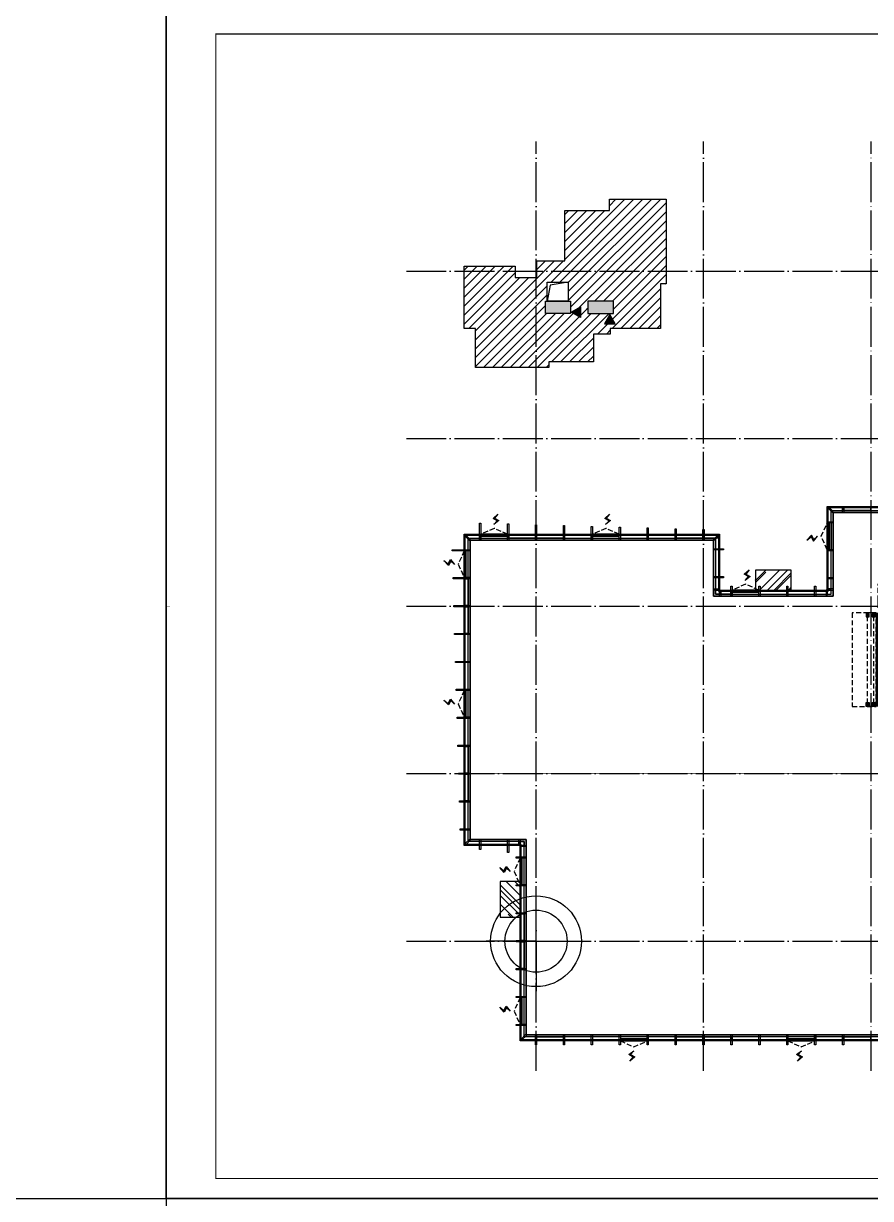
# Model space of a CAD drawing. Extents: x -186750 to 855523, y -12902 to 560425.
# Drawn here: x 568420 to 610886, y 105900 to 164811 of the extents above; entities that cross this region are included whole.
import ezdxf
from ezdxf.xclip import XClip

# ---------------------------------------------------------------- set-up
doc = ezdxf.new("R2010")
doc.units = 0
doc.header["$LTSCALE"] = 1000
doc.header["$MEASUREMENT"] = 0
doc.header["$XCLIPFRAME"] = 0
for name, pattern in [('10#楼幕墙$0$109-34 轴网$0$L1$0$$AUDIT_BAD_LTYPE1', [0]), ('10#楼幕墙$0$DASH', [0.35, 0.25, -0.1]), ('104-10 轴网$0$DOTE', [2.4200000000000004, 2, -0.2, 0.02, -0.2]), ('X-104 8#10#平面$0$109-34 轴网$0$L1$0$$AUDIT_BAD_LTYPE1', [0]), ('X-104 8#10#平面$0$CACHE', [0.375, 0.25, -0.125]), ('X-104 8#10#平面$0$DASH', [0.35, 0.25, -0.1])]:
    doc.linetypes.add(name, pattern=pattern)
for name, color, linetype, plot in [('10#楼幕墙$0$04-不打印_辅助线', 165, 'Continuous', False), ('10#楼幕墙$0$04-电动窗', 1, 'Continuous', False), ('X-104 8#10#平面$0$04-不打印_辅助线', 165, 'Continuous', False)]:
    doc.layers.add(name, color=color, linetype=linetype, plot=plot)
for name, color, linetype in [('10#楼幕墙$0$A-C_玻璃幕墙', 140, 'Continuous'), ('10#楼幕墙$0$A-C_窗b', 191, 'Continuous'), ('10#楼幕墙$1$A-TECH_结构', 21, 'Continuous'), ('104-10 轴网$0$A_AXIS-轴线', 252, '104-10 轴网$0$DOTE'), ('X-104 8#10#平面$0$05-填充_156', 156, 'Continuous'), ('X-104 8#10#平面$0$05-填充_天正', 26, 'Continuous'), ('X-104 8#10#平面$0$A-C_玻璃幕墙', 252, 'Continuous'), ('X-104 8#10#平面$0$A-E_栏杆', 252, 'Continuous'), ('X-104 8#10#平面$0$A-FC', 252, 'X-104 8#10#平面$0$CACHE'), ('X-104 8#10#平面$0$A-O_屋面', 201, 'Continuous'), ('X-104 8#10#平面$0$A-SUR_看线', 252, 'Continuous'), ('X-104 8#10#平面$0$A-TECH_结构', 252, 'Continuous'), ('X-104 8#10#平面$0$A_STR-砼柱', 51, 'Continuous'), ('X-104 8#10#平面$0$EH_玻璃', 252, 'Continuous')]:
    doc.layers.add(name, color=color, linetype=linetype)

# ---------------------------------------------------------------- blocks, each defined once
blk = doc.blocks.new('图框-A1')
for points, const_width in [([(5.684341886080801e-13, 0), (841.0000000000002, 0), (841.0000000000002, 594), (5.684341886080801e-13, 594)], 0.05), ([(765.9999999999966, 584), (25.00000000000045, 584), (25.00000000000045, 10), (766.0000000000002, 10)], 0.5)]:
    blk.add_lwpolyline(points, close=True, dxfattribs=dict(const_width=const_width))
at = {"const_width": 0.05}
blk.add_lwpolyline([(5.684341886080801e-13, 297), (2.000000000000568, 297)], dxfattribs=at)
blk = doc.blocks.new('104-8910 结构')
at = {"layer": 'Defpoints'}
blk.add_lwpolyline([(-19000, -118200), (61000, -118200.0000000002), (60999.99999999996, 41799.99999999983), (-19000, 41799.99999999996)], close=True, dxfattribs=at)
blk = doc.blocks.new('104-10 轴网')
at = {"layer": '104-10 轴网$0$A_AXIS-轴线', "linetype": '104-10 轴网$0$DOTE'}
for p, q in [((-5.093170329928398e-11, -6500.000000000015), (2.110027708113194e-10, 40100.00000000004)), ((8399.999999999949, -6500.000000000015), (8400.000000000211, 40100.00000000004)), ((16799.99999999992, -6500.000000000015), (16800.00000000021, 40100.00000000004)), ((25199.99999999992, -6500.000000000015), (25200.00000000021, 40100.00000000004)), ((33599.99999999995, -6500.000000000015), (33600.00000000021, 40100.00000000004)), ((41999.99999999995, -6500.000000000015), (42000.00000000021, 40100.00000000004)), ((120429.5977508623, 40099.99999999988), (120429.5977508621, -6500.000000000178)), ((128829.5977508623, 40099.99999999988), (128829.5977508621, -6500.000000000186)), ((137229.5977508624, 40099.99999999987), (137229.5977508621, -6500.000000000186)), ((145629.5977508624, 40099.99999999987), (145629.5977508621, -6500.000000000186)), ((154029.5977508624, 40099.99999999987), (154029.5977508621, -6500.000000000186)), ((162429.5977508624, 40099.99999999987), (162429.5977508621, -6500.000000000186)), ((-6500.000000000022, 33599.99999999999), (48500.00000000018, 33600.00000000004)), ((168929.5977508623, 33599.99999999987), (113929.5977508621, 33599.99999999983)), ((-6500.000000000022, 25199.99999999999), (48500.00000000018, 25200.00000000004)), ((168929.5977508623, 25199.99999999987), (113929.5977508621, 25199.99999999982)), ((-6500.000000000022, 16799.99999999999), (48500.00000000018, 16800.00000000004)), ((168929.5977508623, 16799.99999999987), (113929.5977508621, 16799.99999999982)), ((-6500.000000000022, 8399.999999999985), (48500.00000000018, 8400.000000000044)), ((168929.5977508623, 8399.999999999873), (113929.5977508621, 8399.999999999822)), ((-6500.000000000022, -1.477928890381008e-11), (48500.00000000018, 4.342837200965732e-11)), ((168929.5977508623, -1.2732925824821e-10), (113929.5977508621, -1.782609615474939e-10))]:
    blk.add_line(p, q, dxfattribs=at)
at = {"layer": 'Defpoints'}
for points in [[(-16049.99999999992, 45500.00000000001), (58050.00000000011, 45499.99999999999), (58050.00000000011, -11900.00000000001), (-16049.99999999998, -11899.99999999996)], [(104379.5977508624, 45500.00000000001), (178479.5977508625, 45499.99999999999), (178479.5977508625, -11900.00000000001), (104379.5977508624, -11899.99999999996)]]:
    blk.add_lwpolyline(points, close=True, dxfattribs=at)
blk = doc.blocks.new('X-104 8#10#平面$0$rhyseuyi')
at = {"layer": 'X-104 8#10#平面$0$A-TECH_结构', "linetype": 'X-104 8#10#平面$0$109-34 轴网$0$L1$0$$AUDIT_BAD_LTYPE1'}
blk.add_lwpolyline([(-500, 123899.9999845643), (-500, 114100.0000000001), (17300, 114100.0000000001), (17300, 115500.0000000001), (28500, 115500.0000000001), (28500, 122500.0000000001), (34100, 122500.0000000001), (34100, 123900.0000000001), (45299.99999999999, 123900.0000000001), (45299.99999999999, 135100.0000000001), (46699.99999999999, 135100.0000000001), (46699.99999999999, 155700.0000000001), (33100, 155700.0000000001), (33100, 152900.0000000001), (21900, 152900.0000000001), (21900, 140300.0000000001), (14900.00000000029, 140300.0000000001), (14900.00000000419, 136099.9999860433), (8900.000000004307, 136099.9999860433), (8900.000000000407, 138900.0000000001), (-3300, 138900.0000000001), (-3300, 123899.9999985063)], close=True, dxfattribs=at)
blk = doc.blocks.new('X-104 8#10#平面$0$fdghdgfh')
at = {"layer": 'X-104 8#10#平面$0$EH_玻璃'}
h = blk.add_hatch(dxfattribs=at)
h.set_pattern_fill('AR-RROOF', color=256, scale=600, angle=135)
h.set_pattern_definition([(135, (42800.00000000185, -184500), (-1724.209175245277, 646.5784407169795), [11430, -1524, 3810, -762]), (135, (41813.96787790845, -184052.7832451708), (-177.8090711971696, -1255.439805725468), [2286, -251.46, 4572, -571.5]), (135, (42072.59925419524, -184688.5853785425), (-3162.846205840555, 2440.833613706597), [6096, -1066.8, 3048, -762])])
h.paths.add_polyline_path([(-1000, 900), (-1000, -900), (-1.13686837721616e-13, -900), (-1.13686837721616e-13, 900)])
at = {"layer": 'X-104 8#10#平面$0$A-C_玻璃幕墙'}
blk.add_lwpolyline([(-1000, 900), (-1000, -900), (-1.13686837721616e-13, -900), (-1.13686837721616e-13, 900)], close=True, dxfattribs=at)
blk = doc.blocks.new('10#楼幕墙$0$2')
at = {"linetype": '10#楼幕墙$0$109-34 轴网$0$L1$0$$AUDIT_BAD_LTYPE1'}
for points in [[(-199772.2420019889, 234015.7524743264), (-199772.2420019889, 236514.4760455291)], [(-199772.2420019889, 234015.7524743264), (-202270.9655731916, 234015.7524743264)], [(-199772.2420019889, 234015.7524743264), (-199772.2420019889, 231517.0289031237)], [(-199772.2420019889, 234015.7524743264), (-197273.5184307862, 234015.7524743264)]]:
    blk.add_lwpolyline(points, dxfattribs=at)
blk.add_circle((-199772.2420019889, 234015.7524743264), 1556.811371132266)
blk = doc.blocks.new('10#楼幕墙$0$ii')
blk.add_lwpolyline([(-1339.999257087533, -5.379672802519053e-05), (0.0007429124671034515, -5.379672802519053e-05), (0.0007429124671034515, -150.000053796728), (-1339.999257087533, -150.000053796728)], close=True)
blk = doc.blocks.new('10#楼幕墙$0$$TCHSYS$WIN2D')
for p, q in [((-0.5, 0.5), (0.5, 0.5)), ((-0.5, 0.5), (-0.4999999999999999, -0.5)), ((0.5, 0.5), (0.4999999999999998, -0.5)), ((0.5, 0.1666666666666666), (-0.5, 0.1666666666666666)), ((0.5, -0.1666666666666667), (-0.5, -0.1666666666666667)), ((-0.4999999999999999, -0.5), (0.5, -0.5))]:
    blk.add_line(p, q)
blk = doc.blocks.new('10#楼幕墙$0$开启扇')
at = {"layer": '10#楼幕墙$0$04-电动窗'}
h = blk.add_hatch(color=1, dxfattribs=at)
h.dxf.hatch_style = 1
h.paths.add_polyline_path([(680.5562354524154, 539.9632903847669), (509.7987490945379, 728.6290481947071), (726.3024437201093, 845.9672921814199), (478.2154791858056, 1065.595502953947), (646.9190324007068, 855.8806169162563), (430.4153377751354, 738.5423729295435)])
at = {"linetype": '10#楼幕墙$0$DASH'}
blk.add_lwpolyline([(0, 49.99999999714782), (670, 349.9999999971478), (1340, 49.99999999714782)], dxfattribs=at)
at = {"layer": '10#楼幕墙$0$04-电动窗', "color": 1}
blk.add_lwpolyline([(680.5562354524154, 539.9632903847669), (509.7987490945379, 728.6290481947071), (726.3024437201093, 845.9672921814199), (478.2154791858056, 1065.595502953947), (646.9190324007068, 855.8806169162563), (430.4153377751354, 738.5423729295435), (680.5562354524154, 539.9632903847669)], close=True, dxfattribs=at)
at = {"xscale": -1340, "yscale": 300, "zscale": 1340, "rotation": 180}
blk.add_blockref('10#楼幕墙$0$$TCHSYS$WIN2D', (670, -100), dxfattribs=at)
blk = doc.blocks.new('*U433')
blk.add_lwpolyline([(720.0000374311057, 0), (0, 0), (0, 150), (720.0000374311057, 150)], close=True)
blk = doc.blocks.new('*U439')
blk.add_lwpolyline([(509.9999999971842, 0), (0, 0), (0, 150), (509.9999999971842, 150)], close=True)
blk = doc.blocks.new('10#楼幕墙$0$A$C13E80662')
for points in [[(150.0005130732898, 150.2641038001748), (150.0005130732898, 200.2641038001238), (0.0005130732897669077, 200.2641038001238), (0.0005130732897669077, 0.2641038001238485), (150.0005130732898, 0.2641038001238485)], [(150.0005130732898, 0.2641038001747802), (200.0005130733043, 0.2641038001747802), (200.0005130733043, 150.2641038001748), (150.0005130732898, 150.2641038001748)]]:
    blk.add_lwpolyline(points)
blk = doc.blocks.new('10#楼幕墙')
at = {"layer": '10#楼幕墙$0$04-不打印_辅助线'}
blk.add_lwpolyline([(-18549.99999999994, 105900), (65550.00000000006, 105900), (65550.00000000006, 165300), (-18549.99999999994, 165300)], close=True, dxfattribs=at)
at = {"layer": '10#楼幕墙$0$A-C_玻璃幕墙'}
for points in [[(45600.00000000006, 134800), (45600.00000000006, 123600), (34400.00000000006, 123600), (34400.00000000006, 122200), (28800.00000000006, 122200), (28800.00000000006, 115200), (17600.00000000006, 115200), (17600.00000000006, 113800), (-799.9999999999418, 113800), (-799.9999999999418, 123600), (-3599.999999999942, 123600), (-3599.999999999942, 139200), (9200.000000000058, 139200), (9200.000000000058, 136400), (14600.00000000006, 136400), (14600.00000000006, 140600), (21600.00000000006, 140600), (21600.00000000006, 153200), (32800.00000000006, 153200), (32800.00000000006, 156000), (47000.00000000006, 156000), (47000.00000000006, 134800)], [(45550.00000000006, 134850), (45550.00000000006, 123650), (34350.00000000006, 123650), (34350.00000000006, 122250), (28750.00000000006, 122250), (28750.00000000006, 115250), (17550.00000000006, 115250), (17550.00000000006, 113850), (-749.9999999999418, 113850), (-749.9999999999418, 123650), (-3549.999999999942, 123650), (-3549.999999999942, 139150), (9150.000000000058, 139150), (9150.000000000058, 136350), (14650.00000000006, 136350), (14650.00000000006, 140550), (21650.00000000006, 140550), (21650.00000000006, 153150), (32850.00000000006, 153150), (32850.00000000006, 155950), (46950.00000000006, 155950), (46950.00000000006, 134850)], [(45400.00000000006, 135000), (45400.00000000006, 123800), (34200.00000000006, 123800), (34200.00000000006, 122400), (28600.00000000006, 122400), (28600.00000000006, 115400), (17400.00000000006, 115400), (17400.00000000006, 114000), (-599.9999999999418, 114000), (-599.9999999999418, 123800), (-3399.999999999942, 123800), (-3399.999999999942, 139000), (9000.000000000058, 139000), (9000.000000000058, 136200), (14800.00000000006, 136200), (14800.00000000006, 140400), (21800.00000000006, 140400), (21800.00000000006, 153000), (33000.00000000006, 153000), (33000.00000000006, 155800), (46800.00000000006, 155800), (46800.00000000006, 135000)], [(14628.8685679023, 140528.8685818591), (14671.29497477354, 140571.2949887303), (14900.08177133795, 140342.5081921658), (14857.65536446677, 140300.0817852947)], [(15430.00000000425, 140299.9999860397), (15370.00000000425, 140299.9999860397), (15370.00000000425, 140599.9999860406), (15430.00000000425, 140599.9999860406)], [(-2770, 138899.9999860558), (-2830, 138899.9999860558), (-2829.999999999942, 139759.9999860445), (-2769.999999999942, 139759.9999860445)], [(-1370, 138899.9999860558), (-1430, 138899.9999860558), (-1429.999999999942, 139719.9999860445), (-1369.999999999942, 139719.9999860445)], [(30, 138899.9999860558), (-30, 138899.9999860558), (-29.99999999976717, 139679.9999860445), (30.00000000023283, 139679.9999860445)], [(1430, 138899.9999860558), (1370, 138899.9999860558), (1370.000000000058, 139639.9999860445), (1430.000000000058, 139639.9999860445)], [(14900.00000000442, 139829.9999860396), (14900.00000000442, 139769.9999860396), (14600.00000000279, 139769.9999860396), (14600.00000000279, 139829.9999860396)], [(-3571.213203435531, 139128.7867965644), (-3528.786796564294, 139171.2132034356), (-3278.786796564294, 138921.2132034356), (-3321.213203435473, 138878.7867965644)], [(2830, 138899.9999860558), (2770, 138899.9999860558), (2770, 139599.9999860445), (2830, 139599.9999860445)], [(4230, 138899.9999860558), (4170, 138899.9999860558), (4170.000000000058, 139559.9999860444), (4230.000000000058, 139559.9999860444)], [(5630, 138899.9999860558), (5570, 138899.9999860558), (5570, 139519.9999860445), (5630, 139519.9999860445)], [(7030, 138899.9999860558), (6970, 138899.9999860558), (6970, 139479.9999860444), (7030, 139479.9999860444)], [(8430, 138899.9999860558), (8370, 138899.9999860558), (8370.000000000233, 139439.9999860444), (8430.000000000233, 139439.9999860444)], [(9171.131432097813, 139128.8685818591), (9128.705025226576, 139171.2949887303), (8899.918228662165, 138942.5081921658), (8942.344635533344, 138900.0817852947)], [(9399.999999999942, 138479.9999860513), (9399.999999999942, 138419.9999860513), (8900.00000000064, 138419.9999860513), (8900.00000000064, 138479.9999860513)], [(-3299.999999998021, 138429.9999860435), (-3299.999999998021, 138369.9999860435), (-4199.9999999961, 138369.9999860435), (-4199.9999999961, 138429.9999860435)], [(14900.00000000739, 138429.9999860397), (14900.00000000739, 138369.9999860397), (14600.00000000576, 138369.9999860397), (14600.00000000576, 138429.9999860397)], [(-3299.999999998021, 137029.9999860435), (-3299.999999998021, 136969.9999860435), (-4159.9999999961, 136969.9999860435), (-4159.9999999961, 137029.9999860435)], [(9399.999999999942, 137079.999986043), (9399.999999999942, 137019.999986043), (8900.000000004075, 137019.999986043), (8900.000000004075, 137079.999986043)], [(14900.00000000739, 137029.9999860397), (14900.00000000739, 136969.9999860397), (14600.00000000576, 136969.9999860397), (14600.00000000576, 137029.9999860397)], [(9200.00000000008, 136460.0000000001), (9200.000000000051, 136400), (8900.000000000051, 136400.0000000001), (8900.000000000051, 136460.0000000001)], [(9200.000000000051, 136400), (9260.00000000008, 136400), (9260.000000000051, 136100), (9200.000000000051, 136100)], [(9830.000000003609, 136099.9999860433), (9770.000000003609, 136099.9999860433), (9770.000000002736, 136599.9999860443), (9830.000000002736, 136599.9999860443)], [(11230.00000000361, 136099.9999860433), (11170.00000000361, 136099.9999860433), (11170.00000000419, 136599.9999860443), (11230.00000000419, 136599.9999860443)], [(12630.00000000361, 136099.9999860433), (12570.00000000361, 136099.9999860433), (12570.00000000274, 136599.9999860443), (12630.00000000274, 136599.9999860443)], [(14030.00000000361, 136099.9999860433), (13970.00000000361, 136099.9999860433), (13970.00000000274, 136599.9999860443), (14030.00000000274, 136599.9999860443)], [(14600.00000000007, 136400), (14540.00000000004, 136400), (14540.00000000007, 136100), (14600.00000000007, 136100)], [(14600.00000000004, 136460.0000000001), (14600.00000000007, 136400), (14900.00000000007, 136400.0000000001), (14900.00000000007, 136460.0000000001)], [(-3299.999999998021, 135629.9999860435), (-3299.999999998021, 135569.9999860435), (-4119.9999999961, 135569.9999860435), (-4119.9999999961, 135629.9999860435)], [(-3299.999999998021, 134229.9999860435), (-3299.999999998021, 134169.9999860435), (-4079.9999999961, 134169.9999860683), (-4079.9999999961, 134229.9999860683)], [(-3299.999999998021, 132829.9999860435), (-3299.999999998021, 132769.9999860435), (-4039.999999996158, 132769.9999860435), (-4039.999999996158, 132829.9999860435)], [(-3299.999999998021, 131429.9999860435), (-3299.999999998021, 131369.9999860435), (-3999.999999996158, 131369.9999860682), (-3999.999999996158, 131429.9999860682)], [(-3299.999999998021, 130029.9999860435), (-3299.999999998021, 129969.9999860435), (-3959.999999996158, 129969.9999860682), (-3959.999999996158, 130029.9999860682)], [(-3299.999999998021, 128629.9999860435), (-3299.999999998021, 128569.9999860435), (-3919.999999996158, 128569.9999860435), (-3919.999999996158, 128629.9999860435)], [(-3299.999999998021, 127229.9999860435), (-3299.999999998021, 127169.9999860435), (-3879.999999996158, 127169.9999860435), (-3879.999999996158, 127229.9999860435)], [(-3299.999999996158, 125829.9999860681), (-3299.999999996158, 125769.9999860681), (-3839.999999996217, 125769.9999860682), (-3839.999999996217, 125829.9999860682)], [(-3299.999999996217, 124429.9999860682), (-3299.999999996217, 124369.9999860682), (-3799.999999996217, 124369.9999860682), (-3799.999999996217, 124429.9999860682)], [(-3278.868567902187, 123878.8685818591), (-3321.294974773424, 123921.2949887303), (-3550.081771337835, 123692.5081921658), (-3507.655364466656, 123650.0817852947)], [(-2769.999999691383, 123399.9999860581), (-2829.999999691383, 123399.9999860581), (-2829.999999843247, 123899.9999860557), (-2769.999999843247, 123899.9999860557)], [(-1369.999999843247, 123249.999986058), (-1429.999999843247, 123249.999986058), (-1429.999999843247, 123899.9999860557), (-1369.999999843247, 123899.9999860557)], [(-799.9999999999347, 123600), (-859.9999999999638, 123600.0000000001), (-859.9999999999346, 123900.0000000001), (-799.9999999999346, 123900.0000000001)], [(-799.9999999999638, 123540), (-799.9999999999347, 123600), (-499.9999999999347, 123600), (-499.9999999999347, 123540)], [(-499.9999999950523, 123029.9999860433), (-499.9999999950523, 122969.9999860433), (-999.9999999959837, 122969.9999860433), (-999.9999999959837, 123029.9999860433)], [(-499.9999999950523, 121629.9999860433), (-499.9999999950523, 121569.9999860433), (-999.9999999959837, 121569.9999860425), (-999.9999999959837, 121629.9999860425)], [(-499.9999999950523, 120229.9999860433), (-499.9999999950523, 120169.9999860433), (-999.9999999959837, 120169.9999860425), (-999.9999999959837, 120229.9999860425)], [(-499.9999999950523, 118829.9999860433), (-499.9999999950523, 118769.9999860433), (-999.9999999959837, 118769.9999860425), (-999.9999999959837, 118829.9999860425)], [(-499.9999999950523, 117429.9999860433), (-499.9999999950523, 117369.9999860433), (-999.9999999959837, 117369.9999860425), (-999.9999999959837, 117429.9999860425)], [(-499.9999999950523, 116029.9999860433), (-499.9999999950523, 115969.9999860433), (-999.9999999960419, 115969.9999860433), (-999.9999999960419, 116029.9999860433)], [(-499.9999999950523, 114629.9999860433), (-499.9999999950523, 114569.9999860433), (-999.9999999960419, 114569.9999860433), (-999.9999999960419, 114629.9999860433)], [(-478.8685679021874, 114078.8685818591), (-521.2949747734237, 114121.2949887303), (-750.0817713378347, 113892.5081921658), (-707.6553644666565, 113850.0817852947)], [(30.00000000419095, 113599.9999860434), (-29.99999999580905, 113599.9999860434), (-29.99999999580905, 114099.9999860445), (30.00000000419095, 114099.9999860445)], [(1430.000000004191, 113599.9999860434), (1370.000000004191, 113599.9999860434), (1370.000000004191, 114099.9999860445), (1430.000000004191, 114099.9999860445)], [(2830.000000004191, 113599.9999860434), (2770.000000004191, 113599.9999860434), (2770.000000004191, 114099.9999860445), (2830.000000004191, 114099.9999860445)], [(4230.000000004191, 113599.9999860434), (4170.000000004191, 113599.9999860434), (4170.000000004191, 114099.9999860445), (4230.000000004191, 114099.9999860445)], [(5630.000000004191, 113599.9999860434), (5570.000000004191, 113599.9999860434), (5570.000000004191, 114099.9999860445), (5630.000000004191, 114099.9999860445)], [(7030.000000004191, 113599.9999860434), (6970.000000004191, 113599.9999860434), (6970.000000004191, 114099.9999860445), (7030.000000004191, 114099.9999860445)], [(8430.000000004191, 113599.9999860434), (8370.000000004191, 113599.9999860434), (8370.000000004191, 114099.9999860445), (8430.000000004191, 114099.9999860445)], [(9830.000000004191, 113599.9999860434), (9770.000000004191, 113599.9999860434), (9770.000000004191, 114099.9999860445), (9830.000000004191, 114099.9999860445)], [(11230.00000000419, 113599.9999860434), (11170.00000000419, 113599.9999860434), (11170.00000000419, 114099.9999860445), (11230.00000000419, 114099.9999860445)], [(12630.00000000419, 113599.9999860434), (12570.00000000419, 113599.9999860434), (12570.00000000419, 114099.9999860445), (12630.00000000419, 114099.9999860445)], [(14030.00000000419, 113599.9999860434), (13970.00000000419, 113599.9999860434), (13970.00000000419, 114099.9999860445), (14030.00000000419, 114099.9999860445)], [(15430.00000000419, 113599.9999860434), (15370.00000000419, 113599.9999860434), (15370.00000000419, 114099.9999860445), (15430.00000000419, 114099.9999860445)]]:
    blk.add_lwpolyline(points, close=True, dxfattribs=at)
at = {"layer": '10#楼幕墙$1$A-TECH_结构'}
blk.add_lwpolyline([(45300.00000000006, 135100), (45300.00000000006, 123900), (34100.00000000006, 123900), (34100.00000000006, 122500), (28500.00000000006, 122500), (28500.00000000006, 115500), (17300.00000000006, 115500), (17300.00000000006, 114100), (-499.9999999999418, 114100), (-499.9999999999418, 123900), (-3299.999999999942, 123900), (-3299.999999999942, 138900), (8900.000000000058, 138900), (8900.000000000058, 136100), (14900.00000000006, 136100), (14900.00000000006, 140300), (21900.00000000006, 140300), (21900.00000000006, 152900), (33100.00000000006, 152900), (33100.00000000006, 155700), (46700.00000000006, 155700), (46700.00000000006, 135100)], close=True, dxfattribs=at)
at = {"layer": '10#楼幕墙$0$04-不打印_辅助线'}
blk.add_blockref('10#楼幕墙$0$2', (199772.242001989, -115215.7524743264), dxfattribs=at)
at = {"layer": '10#楼幕墙$0$A-C_玻璃幕墙', "linetype": '10#楼幕墙$0$109-34 轴网$0$L1$0$$AUDIT_BAD_LTYPE1', "xscale": -1}
for p in [(-1430, 139149.9999860521), (4170.000000000058, 139149.9999860517), (11170.00000000268, 136350.0000000002)]:
    blk.add_blockref('10#楼幕墙$0$开启扇', p, dxfattribs=at)
at = {"layer": '10#楼幕墙$0$A-C_玻璃幕墙'}
for name, p in [('10#楼幕墙$0$ii', (16769.99925709056, 140550.00003984)), ('10#楼幕墙$0$ii', (-30.00000000005821, 139149.9999860517)), ('10#楼幕墙$0$ii', (1369.999999999942, 139149.9999860517)), ('10#楼幕墙$0$ii', (8369.999999999942, 139149.9999860517)), ('*U433', (8429.999637507834, 139000.2638060624)), ('*U439', (9260.00000000006, 136200))]:
    blk.add_blockref(name, p, dxfattribs=at)
at = {"layer": '10#楼幕墙$0$A-C_玻璃幕墙', "linetype": '10#楼幕墙$0$109-34 轴网$0$L1$0$$AUDIT_BAD_LTYPE1', "rotation": 90}
blk.add_blockref('10#楼幕墙$0$开启扇', (14650.00000000739, 138429.9999860397), dxfattribs=at)
at = {"layer": '10#楼幕墙$0$A-C_玻璃幕墙', "linetype": '10#楼幕墙$0$109-34 轴网$0$L1$0$$AUDIT_BAD_LTYPE1', "xscale": -1}
for p, rotation in [((-3549.999999998021, 138369.9999860435), 90), ((-750.0000001209555, 122969.9999860387), 90), ((-750.0000001209555, 115969.9999860433), 90), ((12630.00000000419, 113849.9999860423), 180)]:
    blk.add_blockref('10#楼幕墙$0$开启扇', p, dxfattribs=dict(at, rotation=rotation))
at = {"layer": '10#楼幕墙$0$A-C_玻璃幕墙'}
for name, p, rotation in [('10#楼幕墙$0$ii', (-3549.999999995984, 136969.9999860434), 90), ('10#楼幕墙$0$A$C13E80662', (14800.26410380018, 136199.9994869267), 90), ('10#楼幕墙$0$ii', (-3549.999999995984, 135569.9999860434), 90), ('10#楼幕墙$0$ii', (-3549.999999995984, 128569.9999860434), 90), ('10#楼幕墙$0$ii', (-3550.000000115018, 127169.9999860434), 90), ('10#楼幕墙$0$ii', (-749.9999999960419, 120169.9999860433), 90), ('10#楼幕墙$0$ii', (-749.9999999960419, 118769.9999860433), 90), ('10#楼幕墙$0$ii', (30.00000000413274, 113849.9999860435), 180), ('10#楼幕墙$0$ii', (7030.000000004133, 113849.9999860435), 180), ('10#楼幕墙$0$ii', (8430.000000004133, 113849.9999860435), 180), ('10#楼幕墙$0$ii', (15430.00000000413, 113849.9999860434), 180)]:
    blk.add_blockref(name, p, dxfattribs=dict(at, rotation=rotation))
at = {"layer": '10#楼幕墙$0$A-C_玻璃幕墙', "xscale": -1}
for p, rotation in [((8999.735896199934, 136199.9994869267), 270), ((-599.7358961998181, 123800.0005130733), 90)]:
    blk.add_blockref('10#楼幕墙$0$A$C13E80662', p, dxfattribs=dict(at, rotation=rotation))
at = {"layer": '10#楼幕墙$0$A-C_窗b', "color": 4, "linetype": '10#楼幕墙$0$109-34 轴网$0$L1$0$$AUDIT_BAD_LTYPE1', "xscale": -1}
for p, rotation in [((-3550.00000004546, 131369.9999860523), 90), ((4230.000000004191, 113849.9999860435), 180)]:
    blk.add_blockref('10#楼幕墙$0$开启扇', p, dxfattribs=dict(at, rotation=rotation))
blk = doc.blocks.new('X-104 8#10#平面$0$gfdsaewqe')
h = blk.add_hatch(color=4)
h.dxf.hatch_style = 1
h.paths.add_polyline_path([(0, 0), (-2071.784875869751, 1196.145555734634), (-2071.784875869751, -1196.145555734634)])
at = {"color": 4}
blk.add_lwpolyline([(0, 0), (-2071.784875869751, 1196.145555734634), (-2071.784875869751, -1196.145555734634)], close=True, dxfattribs=at)
blk = doc.blocks.new('*U207')
at = {"layer": 'X-104 8#10#平面$0$A-E_栏杆'}
for points in [[(-5299.999999989996, 50), (0, 50)], [(-5299.999999989996, 0), (-599.9999999950014, 0)]]:
    blk.add_lwpolyline(points, dxfattribs=at)
at = {"layer": 'X-104 8#10#平面$0$A-FC'}
for p, q in [((-150.1205822191259, 475.0000000123109), (-5135.222420518556, 474.9995015044406)), ((-5135.222420518556, 173.9195319662686), (-164.7775794651534, 173.9200283635582))]:
    blk.add_line(p, q, dxfattribs=at)
blk.add_lwpolyline([(0, 50), (-5299.999999990636, 50), (-5299.999999990636, 1250.000000000786), (0, 1250.000000000786)], close=True, dxfattribs=at)
at = {"layer": 'X-104 8#10#平面$0$A-FC', "ltscale": 1000}
for points in [[(-5249.999999982399, 100.0000000116124), (-5249.999999984029, 250.0000000111468), (-5099.999999984262, 250.0000000130094), (-5099.999999983331, 200.0000000130094), (-5199.999999983331, 200.0000000111468), (-5199.999999982865, 150.0000000120781), (-5099.999999983098, 150.0000000130094), (-5099.999999982399, 100.0000000130094), (-5299.999999983796, 100.0000000041618), (-5299.999999987464, 550.0000000041618), (-5099.999999985193, 550.0000000130094), (-5099.999999984728, 500.0000000130094), (-5199.999999984728, 500.0000000120781), (-5199.999999983796, 450.0000000116124), (-5099.999999984029, 450.0000000125438), (-5099.999999984029, 400.0000000130094), (-5249.999999983796, 400.0000000111468), (-5249.999999985193, 550.0000000116124)], [(-50.00000000130967, 100.0000000071886), (-49.99999999967986, 250.000000006723), (-199.999999999447, 250.0000000085856), (-200.0000000003783, 200.0000000085856), (-100.0000000003783, 200.000000006723), (-100.000000000844, 150.0000000076543), (-200.0000000006112, 150.0000000085856), (-200.0000000013097, 100.0000000085856), (8.731149137020111e-11, 99.99999999973807), (3.754394128918648e-09, 549.9999999997381), (-199.9999999985157, 550.0000000085856), (-199.9999999989814, 500.0000000085856), (-99.99999999898137, 500.0000000076543), (-99.99999999991269, 450.0000000071886), (-199.9999999996799, 450.00000000812), (-199.9999999996799, 400.0000000085856), (-49.99999999991269, 400.000000006723), (-49.9999999985157, 550.0000000071886)]]:
    blk.add_lwpolyline(points, dxfattribs=at)
blk = doc.blocks.new('*U236')
at = {"layer": 'X-104 8#10#平面$0$A-E_栏杆'}
for points in [[(-4999.999956419964, 50), (0, 50)], [(-4999.999956419964, 0), (-299.9999564249702, 0)]]:
    blk.add_lwpolyline(points, dxfattribs=at)
at = {"layer": 'X-104 8#10#平面$0$A-FC'}
for p, q in [((-150.1205822191259, 475.0000000123109), (-4835.222376948524, 474.9995015044406)), ((-4835.222376948524, 173.9195319662686), (-164.7775794651534, 173.9200283635582))]:
    blk.add_line(p, q, dxfattribs=at)
blk.add_lwpolyline([(0, 50), (-4999.999956420605, 50), (-4999.999956420605, 1250.000000000786), (0, 1250.000000000786)], close=True, dxfattribs=at)
at = {"layer": 'X-104 8#10#平面$0$A-FC', "ltscale": 1000}
for points in [[(-4949.999956412368, 100.0000000116124), (-4949.999956413998, 250.0000000111468), (-4799.999956414231, 250.0000000130094), (-4799.9999564133, 200.0000000130094), (-4899.9999564133, 200.0000000111468), (-4899.999956412834, 150.0000000120781), (-4799.999956413067, 150.0000000130094), (-4799.999956412368, 100.0000000130094), (-4999.999956413765, 100.0000000041618), (-4999.999956417432, 550.0000000041618), (-4799.999956415162, 550.0000000130094), (-4799.999956414696, 500.0000000130094), (-4899.999956414696, 500.0000000120781), (-4899.999956413765, 450.0000000116124), (-4799.999956413998, 450.0000000125438), (-4799.999956413998, 400.0000000130094), (-4949.999956413765, 400.0000000111468), (-4949.999956415162, 550.0000000116124)], [(-50.00000000130967, 100.0000000071886), (-49.99999999967986, 250.000000006723), (-199.999999999447, 250.0000000085856), (-200.0000000003783, 200.0000000085856), (-100.0000000003783, 200.000000006723), (-100.000000000844, 150.0000000076543), (-200.0000000006112, 150.0000000085856), (-200.0000000013097, 100.0000000085856), (8.731149137020111e-11, 99.99999999973807), (3.754394128918648e-09, 549.9999999997381), (-199.9999999985157, 550.0000000085856), (-199.9999999989814, 500.0000000085856), (-99.99999999898137, 500.0000000076543), (-99.99999999991269, 450.0000000071886), (-199.9999999996799, 450.00000000812), (-199.9999999996799, 400.0000000085856), (-49.99999999991269, 400.000000006723), (-49.9999999985157, 550.0000000071886)]]:
    blk.add_lwpolyline(points, dxfattribs=at)
blk = doc.blocks.new('*U230')
at = {"layer": 'X-104 8#10#平面$0$A-E_栏杆'}
for points in [[(-4699.999957105854, 50), (0, 50)], [(-4699.999957105854, 0), (4.288913987693377e-05, 0)]]:
    blk.add_lwpolyline(points, dxfattribs=at)
at = {"layer": 'X-104 8#10#平面$0$A-FC'}
for p, q in [((-150.1205822191259, 475.0000000123109), (-4535.222377634414, 474.9995015044406)), ((-4535.222377634414, 173.9195319662686), (-164.7775794651534, 173.9200283635582))]:
    blk.add_line(p, q, dxfattribs=at)
blk.add_lwpolyline([(0, 50), (-4699.999957106495, 50), (-4699.999957106495, 1250.000000000786), (0, 1250.000000000786)], close=True, dxfattribs=at)
at = {"layer": 'X-104 8#10#平面$0$A-FC', "ltscale": 1000}
for points in [[(-4649.999957098258, 100.0000000116124), (-4649.999957099888, 250.0000000111468), (-4499.999957100121, 250.0000000130094), (-4499.999957099189, 200.0000000130094), (-4599.999957099189, 200.0000000111468), (-4599.999957098724, 150.0000000120781), (-4499.999957098957, 150.0000000130094), (-4499.999957098258, 100.0000000130094), (-4699.999957099655, 100.0000000041618), (-4699.999957103322, 550.0000000041618), (-4499.999957101052, 550.0000000130094), (-4499.999957100586, 500.0000000130094), (-4599.999957100586, 500.0000000120781), (-4599.999957099655, 450.0000000116124), (-4499.999957099888, 450.0000000125438), (-4499.999957099888, 400.0000000130094), (-4649.999957099655, 400.0000000111468), (-4649.999957101052, 550.0000000116124)], [(-50.00000000130967, 100.0000000071886), (-49.99999999967986, 250.000000006723), (-199.999999999447, 250.0000000085856), (-200.0000000003783, 200.0000000085856), (-100.0000000003783, 200.000000006723), (-100.000000000844, 150.0000000076543), (-200.0000000006112, 150.0000000085856), (-200.0000000013097, 100.0000000085856), (8.731149137020111e-11, 99.99999999973807), (3.754394128918648e-09, 549.9999999997381), (-199.9999999985157, 550.0000000085856), (-199.9999999989814, 500.0000000085856), (-99.99999999898137, 500.0000000076543), (-99.99999999991269, 450.0000000071886), (-199.9999999996799, 450.00000000812), (-199.9999999996799, 400.0000000085856), (-49.99999999991269, 400.000000006723), (-49.9999999985157, 550.0000000071886)]]:
    blk.add_lwpolyline(points, dxfattribs=at)
blk = doc.blocks.new('X-104 8#10#平面$0$fdgfdg')
at = {"linetype": 'X-104 8#10#平面$0$109-34 轴网$0$L1$0$$AUDIT_BAD_LTYPE1'}
blk.add_blockref('*U207', (5649.99999998985, -150.0000140816846), dxfattribs=at)
at = {"linetype": 'X-104 8#10#平面$0$109-34 轴网$0$L1$0$$AUDIT_BAD_LTYPE1', "xscale": -1, "rotation": 90}
blk.add_blockref('*U230', (300.0000002652487, -5049.999957106455), dxfattribs=at)
at = {"linetype": 'X-104 8#10#平面$0$109-34 轴网$0$L1$0$$AUDIT_BAD_LTYPE1', "rotation": 270}
blk.add_blockref('*U236', (5600.00000026116, -5049.999991991557), dxfattribs=at)
blk = doc.blocks.new('X-104 8#10#平面')
at = {"layer": 'X-104 8#10#平面$0$05-填充_156'}
h = blk.add_hatch(dxfattribs=at)
h.set_pattern_fill('ANSI31', color=256, scale=200)
h.set_pattern_definition([(45, (-53834.58057378801, 232343.1027075262), (-224.5064030267288, 224.5064030267288), [])])
h.paths.add_polyline_path([(6519.999999973534, 152919.9999861113), (6519.999999973395, 155999.9999861283), (3679.99999997397, 155999.9999861282), (3679.99999997397, 155439.9999861113), (1439.999999973512, 155439.9999861113), (1439.999999973512, 152919.9999861112), (39.99999997351188, 152919.9999861113), (39.99999997351188, 152079.9999861112), (-1040.000000026488, 152079.9999861113), (-1040.000000026488, 152639.9999861137), (-3600.000000026488, 152639.9999861137), (-3599.999999995951, 149519.9999861142), (-3039.999999995973, 149519.9999861142), (-3040.000000026517, 147559.9999861113), (639.99999997349, 147559.9999861113), (639.99999997349, 147839.9999861113), (2879.99999997349, 147839.9999861113), (2879.99999997349, 149239.9999861113), (3719.999999987336, 149239.9999861113), (3719.999999987336, 149519.9999861113), (6239.999999967764, 149519.9999861046), (6239.999999967786, 151759.9999861112), (6519.999999973534, 151759.9999861112)])
h.paths.add_polyline_path([(1620.000029624036, 151850.0002044913), (1620.000029624036, 150889.9999904794), (1729.999999972268, 150889.9999904794), (1729.999999972268, 150269.9999904784), (479.9999999733373, 150269.9999904784), (479.9999999733373, 150889.9999904794), (559.9999999736647, 150889.9999904794), (559.9999999736647, 151850.0002044913)], flags=16)
h.paths.add_polyline_path([(2589.999995283393, 150889.9999904784), (3880.000000489596, 150889.9999904784), (3880.000000489596, 150269.9999863684), (2589.999995283393, 150269.9999863684)], flags=16)
h.paths.add_polyline_path([(2525.719383613272, 150612.4922379772), (2554.383931243978, 150344.5556334927), (2525.719383613272, 150076.6190290081)], flags=16)
h.paths.add_polyline_path([(392.7097377220161, 150797.4279276825), (392.7097377220161, 150529.491323198), (392.7097377220161, 151065.3645321671)], flags=16)
at = {"layer": 'X-104 8#10#平面$0$05-填充_天正'}
h = blk.add_hatch(color=256, dxfattribs=at)
h.dxf.hatch_style = 1
h.paths.add_polyline_path([(479.9999999733373, 150889.9999904794), (1729.999999972268, 150889.9999904794), (1729.999999972268, 150269.9999904784), (479.9999999733373, 150269.9999904784)])
h = blk.add_hatch(color=256, dxfattribs=at)
h.dxf.hatch_style = 1
h.paths.add_polyline_path([(2589.999995283393, 150269.9999863684), (3880.000000489596, 150269.9999863684), (3880.000000489596, 150889.9999904784), (2589.999995283393, 150889.9999904784)])
at = {"linetype": 'X-104 8#10#平面$0$109-34 轴网$0$L1$0$$AUDIT_BAD_LTYPE1'}
blk.add_lwpolyline([(65550.00000000009, 165300.0000000001), (65550.00000000009, 105900.0000000001), (-18549.99999999994, 105900.0000000001), (-18549.99999999994, 165300.0000000001)], close=True, dxfattribs=at)
at = {"layer": 'X-104 8#10#平面$0$04-不打印_辅助线'}
blk.add_lwpolyline([(-102649.9999999999, 105900), (-18549.99999999996, 105900), (-18549.99999999996, 165300), (-102649.9999999999, 165300)], close=True, dxfattribs=at)
at = {"layer": 'X-104 8#10#平面$0$A-O_屋面'}
blk.add_lwpolyline([(1620.000029624036, 151850.0002044913), (716.3544187392763, 151694.8595084385), (560.000029625433, 150890.0002116488)], dxfattribs=at)
at = {"layer": 'X-104 8#10#平面$0$A-SUR_看线', "linetype": 'X-104 8#10#平面$0$DASH', "ltscale": 2, "const_width": 30}
blk.add_lwpolyline([(16449.99999999977, 127200), (-3299.999999998021, 127199.9999846867)], dxfattribs=at)
at = {"layer": 'X-104 8#10#平面$0$A_STR-砼柱'}
for points in [[(6239.999999967764, 149519.9999861046), (3719.999999987336, 149519.9999861113), (3719.999999987336, 149239.9999861113), (2879.99999997349, 149239.9999861113), (2879.99999997349, 147839.9999861113), (639.99999997349, 147839.9999861113), (639.99999997349, 147559.9999861113), (-3040.000000026517, 147559.9999861113), (-3039.999999995973, 149519.9999861142), (-3599.999999995951, 149519.9999861142), (-3600.000000026488, 152639.9999861137), (-1040.000000026488, 152639.9999861137), (-1040.000000026488, 152079.9999861113), (39.99999997351188, 152079.9999861112), (39.99999997351188, 152919.9999861113), (1439.999999973512, 152919.9999861112), (1439.999999973512, 155439.9999861113), (3679.99999997397, 155439.9999861113), (3679.99999997397, 155999.9999861282), (6519.999999973395, 155999.9999861283), (6519.999999973395, 152919.9999861113), (6519.999999973534, 152919.9999861113), (6519.999999973534, 151759.9999861112), (6239.999999967786, 151759.9999861112)], [(560.000029625433, 151850.0002044913), (1620.000029624036, 151850.0002044913), (1620.000029624036, 150890.0002116488), (560.000029625433, 150890.0002116488)], [(479.9999999733373, 150889.9999904794), (1729.999999972268, 150889.9999904794), (1729.999999972268, 150269.9999904784), (479.9999999733373, 150269.9999904784)], [(2589.999995283393, 150269.9999863684), (3880.000000489596, 150269.9999863684), (3880.000000489596, 150889.9999904784), (2589.999995283393, 150889.9999904784)]]:
    blk.add_lwpolyline(points, close=True, dxfattribs=at)
at = {"linetype": 'X-104 8#10#平面$0$109-34 轴网$0$L1$0$$AUDIT_BAD_LTYPE1'}
ref = blk.add_blockref('10#楼幕墙', (0, 0), dxfattribs=at)
XClip(ref).set_block_clipping_path([(-18549.99999999996, -12899.99999999999), (65550.00000000006, 343500.0000000001)])
at = {"xscale": 100, "yscale": 100, "zscale": 100}
for p in [(-18549.99999999994, 105900.0000000001), (-18550.00000000001, 46500.00000000006)]:
    blk.add_blockref('图框-A1', p, dxfattribs=at)
at = {"linetype": 'X-104 8#10#平面$0$109-34 轴网$0$L1$0$$AUDIT_BAD_LTYPE1'}
ref = blk.add_blockref('104-8910 结构', (-130.0000000002365, 225100.0000000001), dxfattribs=at)
XClip(ref).set_block_clipping_path([(-15919.999999999593, -118199.99999999997), (58180.00000000041, -60800.00000000007)])
ref = blk.add_blockref('104-10 轴网', (8.003553375601768e-11, 118800), dxfattribs=at)
XClip(ref).set_block_clipping_path([(-16049.99999999992, -11899.999999999898), (58049.99999999999, 45500.00000000009)])
at = {"color": 6, "xscale": -0.224, "yscale": 0.224, "zscale": 0.224}
blk.add_blockref('X-104 8#10#平面$0$gfdsaewqe', (1763.396850156278, 150338.3000572859), dxfattribs=at)
at = {"color": 6, "xscale": 0.224, "yscale": 0.224, "zscale": 0.224, "rotation": 90}
blk.add_blockref('X-104 8#10#平面$0$gfdsaewqe', (3694.23146025851, 150217.0962985721), dxfattribs=at)
at = {"linetype": 'X-104 8#10#平面$0$109-34 轴网$0$L1$0$$AUDIT_BAD_LTYPE1', "rotation": 270}
blk.add_blockref('X-104 8#10#平面$0$fdghdgfh', (11900.00000000405, 136399.9999860432), dxfattribs=at)
at = {"linetype": 'X-104 8#10#平面$0$109-34 轴网$0$L1$0$$AUDIT_BAD_LTYPE1'}
for name, p in [('X-104 8#10#平面$0$fdgfdg', (16800.00000000028, 135612.5748771337)), ('X-104 8#10#平面$0$fdghdgfh', (-799.9999998983476, 120899.9999860443))]:
    blk.add_blockref(name, p, dxfattribs=at)
at = {"layer": 'X-104 8#10#平面$0$A-TECH_结构', "linetype": 'X-104 8#10#平面$0$109-34 轴网$0$L1$0$$AUDIT_BAD_LTYPE1'}
blk.add_blockref('X-104 8#10#平面$0$rhyseuyi', (5.820766091346741e-11, -1.164153218269348e-10), dxfattribs=at)

msp = doc.modelspace()

# ---------------------------------------------------------------- linework, layer by layer
for points in [[(575566.4135819954, 105900.0000000028), (659666.4135819954, 105900.0000000028), (659666.4135819954, 165300.0000000028), (575566.4135819954, 165300.0000000028)], [(575566.4135819954, 46500.00000000281), (659666.4135819954, 46500.00000000281), (659666.4135819954, 105900.0000000028), (575566.4135819954, 105900.0000000028)]]:
    msp.add_lwpolyline(points, close=True)
at = {"layer": 'Defpoints'}
msp.add_circle((594116.4135819953, 118800.0000000027), 2275.868838204391, dxfattribs=at)

# ---------------------------------------------------------------- block references
msp.add_blockref('X-104 8#10#平面', (594116.4135819954, 2.701728651945793e-09))

doc.saveas('drawing.dxf')
